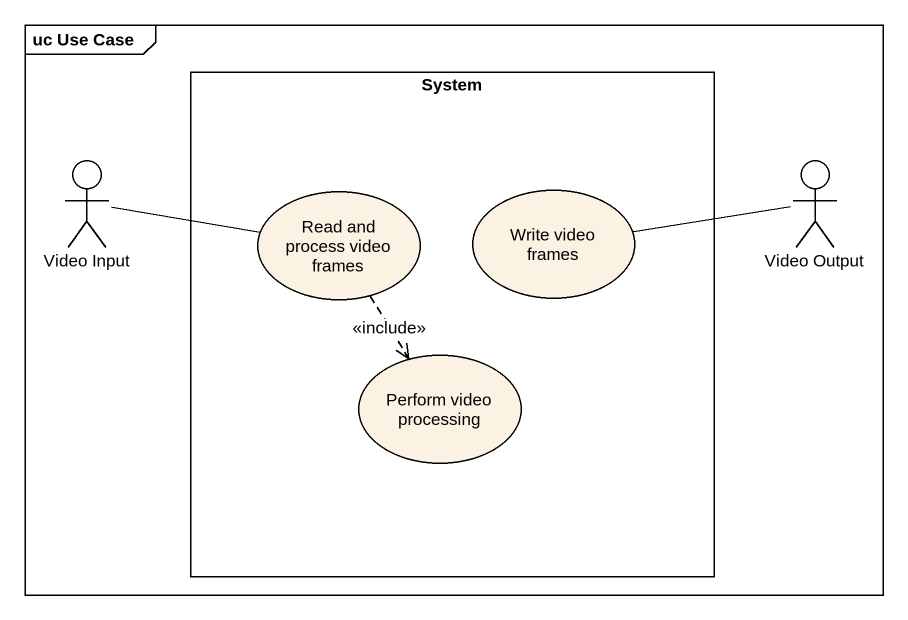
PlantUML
@startuml
mainframe uc Use Case
rectangle System {
  usecase "Write video frames" as Write_video_frames
  usecase "Read and process video frames" as Read_and_process_video
  usecase "Perform video processing" as Perform_video_processing
}
actor "Video Input" as Video_Input
actor "Video Output" as Video_Output
Video_Input -right- Read_and_process_video
Write_video_frames -right- Video_Output
Read_and_process_video ..> Perform_video_processing : <<include>>
@enduml
